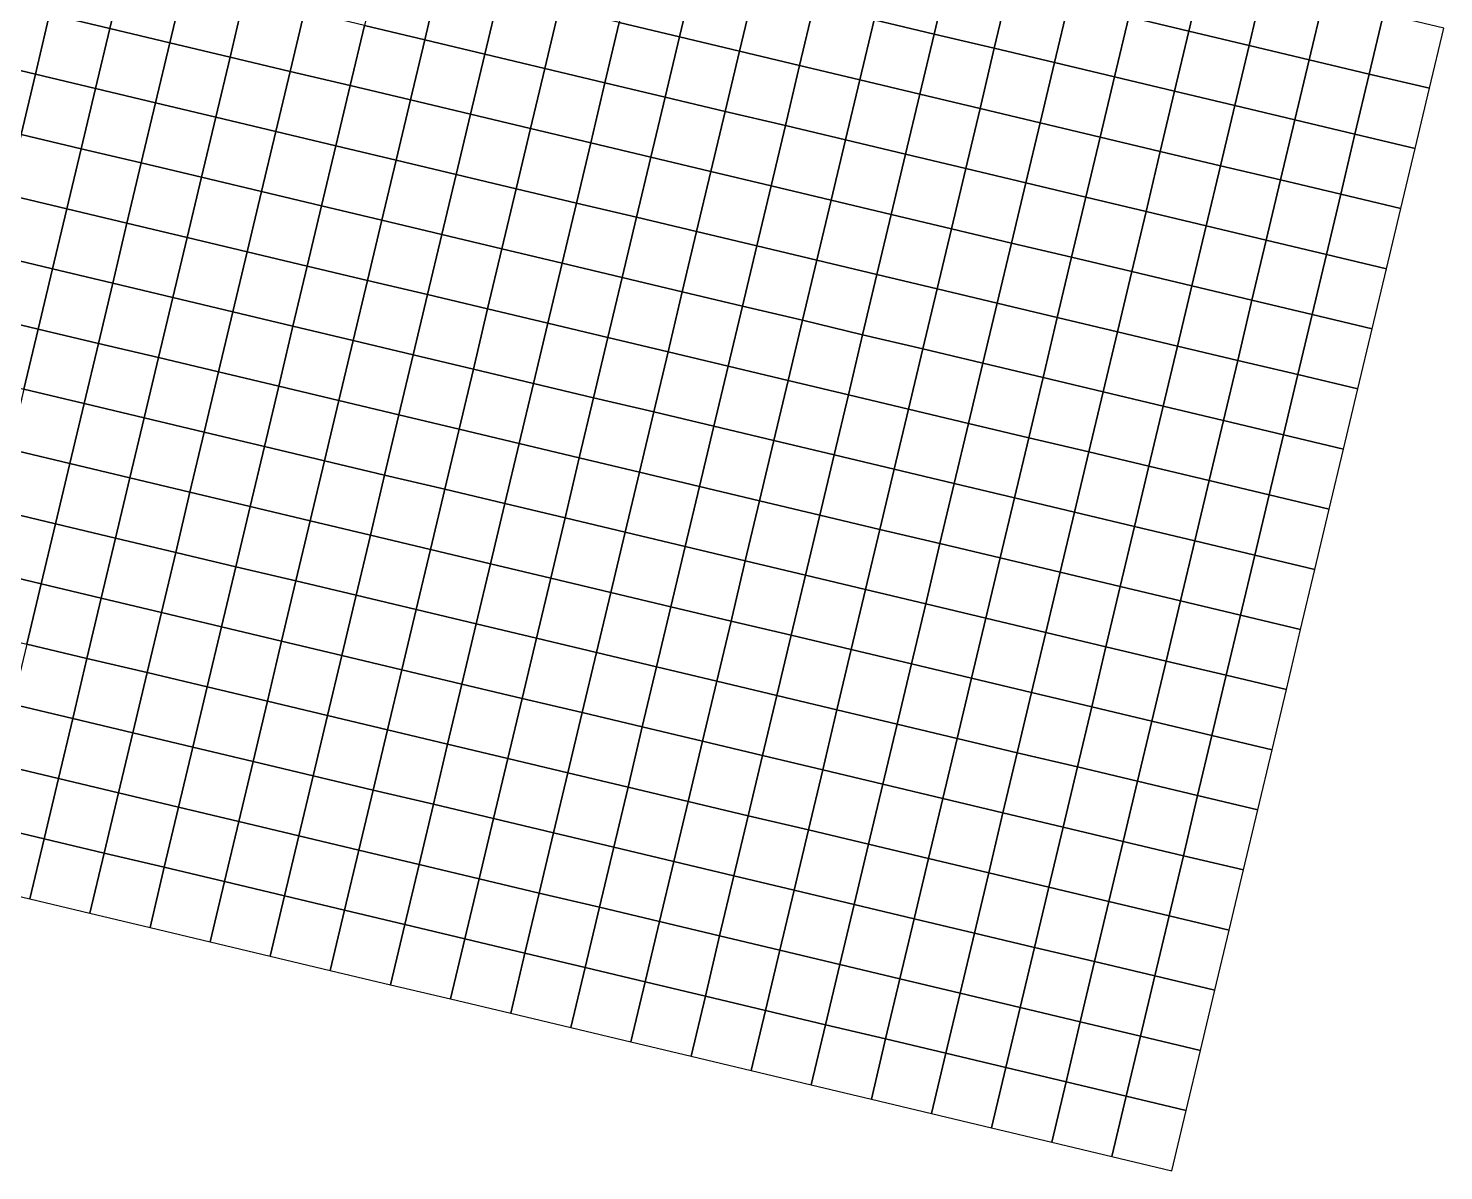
# Model space of a CAD drawing. Header units: metres. Extents: x 0.76 to 9.08, y -3.29 to 2.36.
# Drawn here: x 6.305 to 8.595, y -3.288 to -1.439 of the extents above; entities that cross this region are included whole.
import ezdxf

# ---------------------------------------------------------------- set-up
doc = ezdxf.new("R2010")
doc.units = ezdxf.units.M

msp = doc.modelspace()

# ---------------------------------------------------------------- linework, layer by layer
at = {"layer": 'C1_v2'}
for points in [[(6.3627, -1.3191, -0.8875), (6.3395, -1.4164, -0.8913), (6.4368, -1.4395, -0.9009), (6.4599, -1.3422, -0.9023)], [(7.6968, -1.3281, -0.9778), (7.6736, -1.4254, -0.9852), (7.7709, -1.4486, -0.9939), (7.7941, -1.3513, -0.9879)], [(8.1091, -1.3234, -1.0071), (8.0859, -1.4207, -1.0147), (8.1832, -1.4439, -1.0254), (8.2064, -1.3466, -1.0167)], [(6.4599, -1.3422, -0.9023), (6.4368, -1.4395, -0.9009), (6.5341, -1.4627, -0.9086), (6.5572, -1.3654, -0.9118)], [(6.8722, -1.3375, -0.9192), (6.8491, -1.4348, -0.9232), (6.9464, -1.458, -0.9317), (6.9695, -1.3607, -0.9236)], [(7.2845, -1.3328, -0.9448), (7.2614, -1.4301, -0.9538), (7.3586, -1.4533, -0.964), (7.3818, -1.356, -0.9556)], [(7.7941, -1.3513, -0.9879), (7.7709, -1.4486, -0.9939), (7.8682, -1.4717, -1.0018), (7.8914, -1.3744, -0.9965)], [(8.2064, -1.3466, -1.0167), (8.1832, -1.4439, -1.0254), (8.2805, -1.467, -1.0361), (8.3036, -1.3697, -1.0271)], [(6.5572, -1.3654, -0.9118), (6.5341, -1.4627, -0.9086), (6.6314, -1.4858, -0.9159), (6.6545, -1.3885, -0.9176)], [(6.9695, -1.3607, -0.9236), (6.9464, -1.458, -0.9317), (7.0436, -1.4811, -0.9409), (7.0668, -1.3838, -0.9329)], [(7.3818, -1.356, -0.9556), (7.3586, -1.4533, -0.964), (7.4559, -1.4764, -0.9735), (7.4791, -1.3791, -0.9663)], [(8.3036, -1.3697, -1.0271), (8.2805, -1.467, -1.0361), (8.3778, -1.4901, -1.0471), (8.4009, -1.3929, -1.0384)], [(6.2422, -1.3932, -0.8783), (6.2191, -1.4905, -0.8864), (6.3164, -1.5137, -0.8968), (6.3395, -1.4164, -0.8913)], [(6.6545, -1.3885, -0.9176), (6.6314, -1.4858, -0.9159), (6.7286, -1.509, -0.9231), (6.7518, -1.4117, -0.9195)], [(7.0668, -1.3838, -0.9329), (7.0436, -1.4811, -0.9409), (7.1409, -1.5043, -0.951), (7.1641, -1.407, -0.9431)], [(7.4791, -1.3791, -0.9663), (7.4559, -1.4764, -0.9735), (7.5532, -1.4996, -0.9819), (7.5764, -1.4023, -0.9765)], [(7.8914, -1.3744, -0.9965), (7.8682, -1.4717, -1.0018), (7.9655, -1.4948, -1.0107), (7.9886, -1.3976, -1.0054)], [(8.4009, -1.3929, -1.0384), (8.3778, -1.4901, -1.0471), (8.4751, -1.5133, -1.0565), (8.4982, -1.416, -1.0479)], [(6.3395, -1.4164, -0.8913), (6.3164, -1.5137, -0.8968), (6.4136, -1.5368, -0.9057), (6.4368, -1.4395, -0.9009)], [(6.7518, -1.4117, -0.9195), (6.7286, -1.509, -0.9231), (6.8259, -1.5321, -0.9305), (6.8491, -1.4348, -0.9232)], [(7.1641, -1.407, -0.9431), (7.1409, -1.5043, -0.951), (7.2382, -1.5274, -0.9603), (7.2614, -1.4301, -0.9538)], [(7.5764, -1.4023, -0.9765), (7.5532, -1.4996, -0.9819), (7.6505, -1.5227, -0.9905), (7.6736, -1.4254, -0.9852)], [(7.9886, -1.3976, -1.0054), (7.9655, -1.4948, -1.0107), (8.0628, -1.518, -1.0209), (8.0859, -1.4207, -1.0147)], [(8.4982, -1.416, -1.0479), (8.4751, -1.5133, -1.0565), (8.5723, -1.5364, -1.0645), (8.5955, -1.4392, -1.0553)], [(6.4368, -1.4395, -0.9009), (6.4136, -1.5368, -0.9057), (6.5109, -1.5599, -0.9137), (6.5341, -1.4627, -0.9086)], [(6.8491, -1.4348, -0.9232), (6.8259, -1.5321, -0.9305), (6.9232, -1.5552, -0.9387), (6.9464, -1.458, -0.9317)], [(7.2614, -1.4301, -0.9538), (7.2382, -1.5274, -0.9603), (7.3355, -1.5505, -0.9697), (7.3586, -1.4533, -0.964)], [(7.6736, -1.4254, -0.9852), (7.6505, -1.5227, -0.9905), (7.7478, -1.5458, -0.9995), (7.7709, -1.4486, -0.9939)], [(8.0859, -1.4207, -1.0147), (8.0628, -1.518, -1.0209), (8.1601, -1.5411, -1.033), (8.1832, -1.4439, -1.0254)], [(6.5341, -1.4627, -0.9086), (6.5109, -1.5599, -0.9137), (6.6082, -1.5831, -0.9209), (6.6314, -1.4858, -0.9159)], [(6.9464, -1.458, -0.9317), (6.9232, -1.5552, -0.9387), (7.0205, -1.5784, -0.9481), (7.0436, -1.4811, -0.9409)], [(7.3586, -1.4533, -0.964), (7.3355, -1.5505, -0.9697), (7.4328, -1.5737, -0.9772), (7.4559, -1.4764, -0.9735)], [(7.7709, -1.4486, -0.9939), (7.7478, -1.5458, -0.9995), (7.8451, -1.569, -1.0079), (7.8682, -1.4717, -1.0018)], [(8.1832, -1.4439, -1.0254), (8.1601, -1.5411, -1.033), (8.2573, -1.5643, -1.0443), (8.2805, -1.467, -1.0361)], [(6.6314, -1.4858, -0.9159), (6.6082, -1.5831, -0.9209), (6.7055, -1.6062, -0.9288), (6.7286, -1.509, -0.9231)], [(7.0436, -1.4811, -0.9409), (7.0205, -1.5784, -0.9481), (7.1178, -1.6015, -0.957), (7.1409, -1.5043, -0.951)], [(7.4559, -1.4764, -0.9735), (7.4328, -1.5737, -0.9772), (7.5301, -1.5968, -0.9856), (7.5532, -1.4996, -0.9819)], [(7.8682, -1.4717, -1.0018), (7.8451, -1.569, -1.0079), (7.9423, -1.5921, -1.0176), (7.9655, -1.4948, -1.0107)], [(8.2805, -1.467, -1.0361), (8.2573, -1.5643, -1.0443), (8.3546, -1.5874, -1.0552), (8.3778, -1.4901, -1.0471)], [(6.2191, -1.4905, -0.8864), (6.1959, -1.5878, -0.8954), (6.2932, -1.6109, -0.904), (6.3164, -1.5137, -0.8968)], [(6.7286, -1.509, -0.9231), (6.7055, -1.6062, -0.9288), (6.8028, -1.6294, -0.9361), (6.8259, -1.5321, -0.9305)], [(7.1409, -1.5043, -0.951), (7.1178, -1.6015, -0.957), (7.2151, -1.6247, -0.9651), (7.2382, -1.5274, -0.9603)], [(7.5532, -1.4996, -0.9819), (7.5301, -1.5968, -0.9856), (7.6273, -1.62, -0.9948), (7.6505, -1.5227, -0.9905)], [(7.9655, -1.4948, -1.0107), (7.9423, -1.5921, -1.0176), (8.0396, -1.6153, -1.0296), (8.0628, -1.518, -1.0209)], [(8.3778, -1.4901, -1.0471), (8.3546, -1.5874, -1.0552), (8.4519, -1.6106, -1.0645), (8.4751, -1.5133, -1.0565)], [(6.3164, -1.5137, -0.8968), (6.2932, -1.6109, -0.904), (6.3905, -1.6341, -0.9116), (6.4136, -1.5368, -0.9057)], [(6.8259, -1.5321, -0.9305), (6.8028, -1.6294, -0.9361), (6.9001, -1.6525, -0.9443), (6.9232, -1.5552, -0.9387)], [(7.2382, -1.5274, -0.9603), (7.2151, -1.6247, -0.9651), (7.3124, -1.6478, -0.9728), (7.3355, -1.5505, -0.9697)], [(7.6505, -1.5227, -0.9905), (7.6273, -1.62, -0.9948), (7.7246, -1.6431, -1.0042), (7.7478, -1.5458, -0.9995)], [(8.0628, -1.518, -1.0209), (8.0396, -1.6153, -1.0296), (8.1369, -1.6384, -1.0414), (8.1601, -1.5411, -1.033)], [(8.4751, -1.5133, -1.0565), (8.4519, -1.6106, -1.0645), (8.5492, -1.6337, -1.0726), (8.5723, -1.5364, -1.0645)], [(6.4136, -1.5368, -0.9057), (6.3905, -1.6341, -0.9116), (6.4878, -1.6572, -0.9187), (6.5109, -1.5599, -0.9137)], [(6.9232, -1.5552, -0.9387), (6.9001, -1.6525, -0.9443), (6.9974, -1.6757, -0.9527), (7.0205, -1.5784, -0.9481)], [(7.3355, -1.5505, -0.9697), (7.3124, -1.6478, -0.9728), (7.4096, -1.671, -0.9809), (7.4328, -1.5737, -0.9772)], [(7.7478, -1.5458, -0.9995), (7.7246, -1.6431, -1.0042), (7.8219, -1.6663, -1.015), (7.8451, -1.569, -1.0079)], [(8.1601, -1.5411, -1.033), (8.1369, -1.6384, -1.0414), (8.2342, -1.6616, -1.0528), (8.2573, -1.5643, -1.0443)], [(6.5109, -1.5599, -0.9137), (6.4878, -1.6572, -0.9187), (6.5851, -1.6804, -0.9253), (6.6082, -1.5831, -0.9209)], [(7.0205, -1.5784, -0.9481), (6.9974, -1.6757, -0.9527), (7.0946, -1.6988, -0.9606), (7.1178, -1.6015, -0.957)], [(7.4328, -1.5737, -0.9772), (7.4096, -1.671, -0.9809), (7.5069, -1.6941, -0.9894), (7.5301, -1.5968, -0.9856)], [(7.8451, -1.569, -1.0079), (7.8219, -1.6663, -1.015), (7.9192, -1.6894, -1.026), (7.9423, -1.5921, -1.0176)], [(8.2573, -1.5643, -1.0443), (8.2342, -1.6616, -1.0528), (8.3315, -1.6847, -1.0638), (8.3546, -1.5874, -1.0552)], [(6.6082, -1.5831, -0.9209), (6.5851, -1.6804, -0.9253), (6.6824, -1.7035, -0.9328), (6.7055, -1.6062, -0.9288)], [(7.1178, -1.6015, -0.957), (7.0946, -1.6988, -0.9606), (7.1919, -1.722, -0.9686), (7.2151, -1.6247, -0.9651)], [(7.5301, -1.5968, -0.9856), (7.5069, -1.6941, -0.9894), (7.6042, -1.7173, -0.9995), (7.6273, -1.62, -0.9948)], [(7.9423, -1.5921, -1.0176), (7.9192, -1.6894, -1.026), (8.0165, -1.7126, -1.0382), (8.0396, -1.6153, -1.0296)], [(8.3546, -1.5874, -1.0552), (8.3315, -1.6847, -1.0638), (8.4288, -1.7079, -1.0734), (8.4519, -1.6106, -1.0645)], [(6.2932, -1.6109, -0.904), (6.2701, -1.7082, -0.9091), (6.3674, -1.7314, -0.9152), (6.3905, -1.6341, -0.9116)], [(6.7055, -1.6062, -0.9288), (6.6824, -1.7035, -0.9328), (6.7796, -1.7267, -0.9398), (6.8028, -1.6294, -0.9361)], [(7.2151, -1.6247, -0.9651), (7.1919, -1.722, -0.9686), (7.2892, -1.7451, -0.9766), (7.3124, -1.6478, -0.9728)], [(7.6273, -1.62, -0.9948), (7.6042, -1.7173, -0.9995), (7.7015, -1.7404, -1.0115), (7.7246, -1.6431, -1.0042)], [(8.0396, -1.6153, -1.0296), (8.0165, -1.7126, -1.0382), (8.1138, -1.7357, -1.0495), (8.1369, -1.6384, -1.0414)], [(8.4519, -1.6106, -1.0645), (8.4288, -1.7079, -1.0734), (8.5261, -1.731, -1.0822), (8.5492, -1.6337, -1.0726)], [(6.3905, -1.6341, -0.9116), (6.3674, -1.7314, -0.9152), (6.4646, -1.7545, -0.9216), (6.4878, -1.6572, -0.9187)], [(6.8028, -1.6294, -0.9361), (6.7796, -1.7267, -0.9398), (6.8769, -1.7498, -0.947), (6.9001, -1.6525, -0.9443)], [(7.3124, -1.6478, -0.9728), (7.2892, -1.7451, -0.9766), (7.3865, -1.7683, -0.9852), (7.4096, -1.671, -0.9809)], [(7.7246, -1.6431, -1.0042), (7.7015, -1.7404, -1.0115), (7.7988, -1.7636, -1.0234), (7.8219, -1.6663, -1.015)], [(8.1369, -1.6384, -1.0414), (8.1138, -1.7357, -1.0495), (8.2111, -1.7589, -1.0603), (8.2342, -1.6616, -1.0528)], [(6.4878, -1.6572, -0.9187), (6.4646, -1.7545, -0.9216), (6.5619, -1.7777, -0.9282), (6.5851, -1.6804, -0.9253)], [(6.9001, -1.6525, -0.9443), (6.8769, -1.7498, -0.947), (6.9742, -1.773, -0.9558), (6.9974, -1.6757, -0.9527)], [(7.4096, -1.671, -0.9809), (7.3865, -1.7683, -0.9852), (7.4838, -1.7914, -0.9954), (7.5069, -1.6941, -0.9894)], [(7.8219, -1.6663, -1.015), (7.7988, -1.7636, -1.0234), (7.8961, -1.7867, -1.0352), (7.9192, -1.6894, -1.026)], [(8.2342, -1.6616, -1.0528), (8.2111, -1.7589, -1.0603), (8.3083, -1.782, -1.0714), (8.3315, -1.6847, -1.0638)], [(6.5851, -1.6804, -0.9253), (6.5619, -1.7777, -0.9282), (6.6592, -1.8008, -0.9352), (6.6824, -1.7035, -0.9328)], [(6.9974, -1.6757, -0.9527), (6.9742, -1.773, -0.9558), (7.0715, -1.7961, -0.9639), (7.0946, -1.6988, -0.9606)], [(7.5069, -1.6941, -0.9894), (7.4838, -1.7914, -0.9954), (7.5811, -1.8145, -1.0073), (7.6042, -1.7173, -0.9995)], [(7.9192, -1.6894, -1.026), (7.8961, -1.7867, -1.0352), (7.9933, -1.8098, -1.0459), (8.0165, -1.7126, -1.0382)], [(8.3315, -1.6847, -1.0638), (8.3083, -1.782, -1.0714), (8.4056, -1.8051, -1.0816), (8.4288, -1.7079, -1.0734)], [(6.2701, -1.7082, -0.9091), (6.2469, -1.8055, -0.9116), (6.3442, -1.8287, -0.9168), (6.3674, -1.7314, -0.9152)], [(6.6824, -1.7035, -0.9328), (6.6592, -1.8008, -0.9352), (6.7565, -1.824, -0.9418), (6.7796, -1.7267, -0.9398)], [(7.0946, -1.6988, -0.9606), (7.0715, -1.7961, -0.9639), (7.1688, -1.8193, -0.9723), (7.1919, -1.722, -0.9686)], [(7.6042, -1.7173, -0.9995), (7.5811, -1.8145, -1.0073), (7.6783, -1.8377, -1.0201), (7.7015, -1.7404, -1.0115)], [(8.0165, -1.7126, -1.0382), (7.9933, -1.8098, -1.0459), (8.0906, -1.833, -1.0569), (8.1138, -1.7357, -1.0495)], [(8.4288, -1.7079, -1.0734), (8.4056, -1.8051, -1.0816), (8.5029, -1.8283, -1.091), (8.5261, -1.731, -1.0822)], [(6.3674, -1.7314, -0.9152), (6.3442, -1.8287, -0.9168), (6.4415, -1.8518, -0.9232), (6.4646, -1.7545, -0.9216)], [(6.7796, -1.7267, -0.9398), (6.7565, -1.824, -0.9418), (6.8538, -1.8471, -0.9502), (6.8769, -1.7498, -0.947)], [(7.1919, -1.722, -0.9686), (7.1688, -1.8193, -0.9723), (7.2661, -1.8424, -0.9816), (7.2892, -1.7451, -0.9766)], [(7.7015, -1.7404, -1.0115), (7.6783, -1.8377, -1.0201), (7.7756, -1.8608, -1.0317), (7.7988, -1.7636, -1.0234)], [(8.1138, -1.7357, -1.0495), (8.0906, -1.833, -1.0569), (8.1879, -1.8561, -1.0681), (8.2111, -1.7589, -1.0603)], [(6.4646, -1.7545, -0.9216), (6.4415, -1.8518, -0.9232), (6.5388, -1.8749, -0.9293), (6.5619, -1.7777, -0.9282)], [(6.8769, -1.7498, -0.947), (6.8538, -1.8471, -0.9502), (6.9511, -1.8702, -0.9587), (6.9742, -1.773, -0.9558)], [(7.2892, -1.7451, -0.9766), (7.2661, -1.8424, -0.9816), (7.3633, -1.8655, -0.9914), (7.3865, -1.7683, -0.9852)], [(7.7988, -1.7636, -1.0234), (7.7756, -1.8608, -1.0317), (7.8729, -1.884, -1.0429), (7.8961, -1.7867, -1.0352)], [(8.2111, -1.7589, -1.0603), (8.1879, -1.8561, -1.0681), (8.2852, -1.8793, -1.0795), (8.3083, -1.782, -1.0714)], [(6.5619, -1.7777, -0.9282), (6.5388, -1.8749, -0.9293), (6.6361, -1.8981, -0.9365), (6.6592, -1.8008, -0.9352)], [(6.9742, -1.773, -0.9558), (6.9511, -1.8702, -0.9587), (7.0483, -1.8934, -0.9673), (7.0715, -1.7961, -0.9639)], [(7.3865, -1.7683, -0.9852), (7.3633, -1.8655, -0.9914), (7.4606, -1.8887, -1.0031), (7.4838, -1.7914, -0.9954)], [(8.3083, -1.782, -1.0714), (8.2852, -1.8793, -1.0795), (8.3825, -1.9024, -1.0893), (8.4056, -1.8051, -1.0816)], [(6.2469, -1.8055, -0.9116), (6.2238, -1.9028, -0.9123), (6.3211, -1.9259, -0.917), (6.3442, -1.8287, -0.9168)], [(6.6592, -1.8008, -0.9352), (6.6361, -1.8981, -0.9365), (6.7333, -1.9212, -0.9443), (6.7565, -1.824, -0.9418)], [(7.0715, -1.7961, -0.9639), (7.0483, -1.8934, -0.9673), (7.1456, -1.9165, -0.977), (7.1688, -1.8193, -0.9723)], [(7.4838, -1.7914, -0.9954), (7.4606, -1.8887, -1.0031), (7.5579, -1.9118, -1.016), (7.5811, -1.8145, -1.0073)], [(7.8961, -1.7867, -1.0352), (7.8729, -1.884, -1.0429), (7.9702, -1.9071, -1.054), (7.9933, -1.8098, -1.0459)], [(8.4056, -1.8051, -1.0816), (8.3825, -1.9024, -1.0893), (8.4798, -1.9256, -1.0973), (8.5029, -1.8283, -1.091)], [(6.3442, -1.8287, -0.9168), (6.3211, -1.9259, -0.917), (6.4183, -1.9491, -0.9237), (6.4415, -1.8518, -0.9232)], [(6.7565, -1.824, -0.9418), (6.7333, -1.9212, -0.9443), (6.8306, -1.9444, -0.9536), (6.8538, -1.8471, -0.9502)], [(7.1688, -1.8193, -0.9723), (7.1456, -1.9165, -0.977), (7.2429, -1.9397, -0.9878), (7.2661, -1.8424, -0.9816)], [(7.5811, -1.8145, -1.0073), (7.5579, -1.9118, -1.016), (7.6552, -1.935, -1.0282), (7.6783, -1.8377, -1.0201)], [(7.9933, -1.8098, -1.0459), (7.9702, -1.9071, -1.054), (8.0675, -1.9303, -1.065), (8.0906, -1.833, -1.0569)], [(6.4415, -1.8518, -0.9232), (6.4183, -1.9491, -0.9237), (6.5156, -1.9722, -0.9305), (6.5388, -1.8749, -0.9293)], [(6.8538, -1.8471, -0.9502), (6.8306, -1.9444, -0.9536), (6.9279, -1.9675, -0.9626), (6.9511, -1.8702, -0.9587)], [(7.2661, -1.8424, -0.9816), (7.2429, -1.9397, -0.9878), (7.3402, -1.9628, -0.9989), (7.3633, -1.8655, -0.9914)], [(7.6783, -1.8377, -1.0201), (7.6552, -1.935, -1.0282), (7.7525, -1.9581, -1.0396), (7.7756, -1.8608, -1.0317)], [(8.0906, -1.833, -1.0569), (8.0675, -1.9303, -1.065), (8.1648, -1.9534, -1.0764), (8.1879, -1.8561, -1.0681)], [(6.5388, -1.8749, -0.9293), (6.5156, -1.9722, -0.9305), (6.6129, -1.9954, -0.9385), (6.6361, -1.8981, -0.9365)], [(6.9511, -1.8702, -0.9587), (6.9279, -1.9675, -0.9626), (7.0252, -1.9907, -0.9728), (7.0483, -1.8934, -0.9673)], [(7.3633, -1.8655, -0.9914), (7.3402, -1.9628, -0.9989), (7.4375, -1.986, -1.0116), (7.4606, -1.8887, -1.0031)], [(7.7756, -1.8608, -1.0317), (7.7525, -1.9581, -1.0396), (7.8498, -1.9813, -1.0505), (7.8729, -1.884, -1.0429)], [(8.1879, -1.8561, -1.0681), (8.1648, -1.9534, -1.0764), (8.2621, -1.9766, -1.0872), (8.2852, -1.8793, -1.0795)], [(6.6361, -1.8981, -0.9365), (6.6129, -1.9954, -0.9385), (6.7102, -2.0185, -0.9477), (6.7333, -1.9212, -0.9443)], [(7.0483, -1.8934, -0.9673), (7.0252, -1.9907, -0.9728), (7.1225, -2.0138, -0.9836), (7.1456, -1.9165, -0.977)], [(7.4606, -1.8887, -1.0031), (7.4375, -1.986, -1.0116), (7.5348, -2.0091, -1.024), (7.5579, -1.9118, -1.016)], [(7.8729, -1.884, -1.0429), (7.8498, -1.9813, -1.0505), (7.9471, -2.0044, -1.0617), (7.9702, -1.9071, -1.054)], [(8.2852, -1.8793, -1.0795), (8.2621, -1.9766, -1.0872), (8.3593, -1.9997, -1.0972), (8.3825, -1.9024, -1.0893)], [(6.2238, -1.9028, -0.9123), (6.2006, -2.0001, -0.9114), (6.2979, -2.0232, -0.9174), (6.3211, -1.9259, -0.917)], [(6.7333, -1.9212, -0.9443), (6.7102, -2.0185, -0.9477), (6.8075, -2.0417, -0.9582), (6.8306, -1.9444, -0.9536)], [(7.1456, -1.9165, -0.977), (7.1225, -2.0138, -0.9836), (7.2198, -2.037, -0.9947), (7.2429, -1.9397, -0.9878)], [(7.5579, -1.9118, -1.016), (7.5348, -2.0091, -1.024), (7.6321, -2.0323, -1.0354), (7.6552, -1.935, -1.0282)], [(7.9702, -1.9071, -1.054), (7.9471, -2.0044, -1.0617), (8.0443, -2.0276, -1.0731), (8.0675, -1.9303, -1.065)], [(8.3825, -1.9024, -1.0893), (8.3593, -1.9997, -1.0972), (8.4566, -2.0229, -1.1049), (8.4798, -1.9256, -1.0973)], [(6.3211, -1.9259, -0.917), (6.2979, -2.0232, -0.9174), (6.3952, -2.0464, -0.9249), (6.4183, -1.9491, -0.9237)], [(6.8306, -1.9444, -0.9536), (6.8075, -2.0417, -0.9582), (6.9048, -2.0648, -0.9683), (6.9279, -1.9675, -0.9626)], [(7.2429, -1.9397, -0.9878), (7.2198, -2.037, -0.9947), (7.3171, -2.0601, -1.0063), (7.3402, -1.9628, -0.9989)], [(7.6552, -1.935, -1.0282), (7.6321, -2.0323, -1.0354), (7.7293, -2.0554, -1.0464), (7.7525, -1.9581, -1.0396)], [(8.0675, -1.9303, -1.065), (8.0443, -2.0276, -1.0731), (8.1416, -2.0507, -1.0846), (8.1648, -1.9534, -1.0764)], [(6.4183, -1.9491, -0.9237), (6.3952, -2.0464, -0.9249), (6.4925, -2.0695, -0.9328), (6.5156, -1.9722, -0.9305)], [(6.9279, -1.9675, -0.9626), (6.9048, -2.0648, -0.9683), (7.0021, -2.088, -0.979), (7.0252, -1.9907, -0.9728)], [(7.3402, -1.9628, -0.9989), (7.3171, -2.0601, -1.0063), (7.4143, -2.0833, -1.0191), (7.4375, -1.986, -1.0116)], [(7.7525, -1.9581, -1.0396), (7.7293, -2.0554, -1.0464), (7.8266, -2.0786, -1.0577), (7.8498, -1.9813, -1.0505)], [(8.1648, -1.9534, -1.0764), (8.1416, -2.0507, -1.0846), (8.2389, -2.0739, -1.0958), (8.2621, -1.9766, -1.0872)], [(6.5156, -1.9722, -0.9305), (6.4925, -2.0695, -0.9328), (6.5898, -2.0927, -0.9423), (6.6129, -1.9954, -0.9385)], [(7.0252, -1.9907, -0.9728), (7.0021, -2.088, -0.979), (7.0993, -2.1111, -0.9904), (7.1225, -2.0138, -0.9836)], [(7.4375, -1.986, -1.0116), (7.4143, -2.0833, -1.0191), (7.5116, -2.1064, -1.0311), (7.5348, -2.0091, -1.024)], [(7.8498, -1.9813, -1.0505), (7.8266, -2.0786, -1.0577), (7.9239, -2.1017, -1.069), (7.9471, -2.0044, -1.0617)], [(8.2621, -1.9766, -1.0872), (8.2389, -2.0739, -1.0958), (8.3362, -2.097, -1.105), (8.3593, -1.9997, -1.0972)], [(6.6129, -1.9954, -0.9385), (6.5898, -2.0927, -0.9423), (6.6871, -2.1158, -0.9537), (6.7102, -2.0185, -0.9477)], [(7.1225, -2.0138, -0.9836), (7.0993, -2.1111, -0.9904), (7.1966, -2.1343, -1.0022), (7.2198, -2.037, -0.9947)], [(7.5348, -2.0091, -1.024), (7.5116, -2.1064, -1.0311), (7.6089, -2.1295, -1.0426), (7.6321, -2.0323, -1.0354)], [(7.9471, -2.0044, -1.0617), (7.9239, -2.1017, -1.069), (8.0212, -2.1248, -1.0811), (8.0443, -2.0276, -1.0731)], [(8.3593, -1.9997, -1.0972), (8.3362, -2.097, -1.105), (8.4335, -2.1201, -1.1125), (8.4566, -2.0229, -1.1049)], [(6.2979, -2.0232, -0.9174), (6.2748, -2.1205, -0.9185), (6.3721, -2.1437, -0.927), (6.3952, -2.0464, -0.9249)], [(6.7102, -2.0185, -0.9477), (6.6871, -2.1158, -0.9537), (6.7843, -2.139, -0.964), (6.8075, -2.0417, -0.9582)], [(7.2198, -2.037, -0.9947), (7.1966, -2.1343, -1.0022), (7.2939, -2.1574, -1.0144), (7.3171, -2.0601, -1.0063)], [(7.6321, -2.0323, -1.0354), (7.6089, -2.1295, -1.0426), (7.7062, -2.1527, -1.0537), (7.7293, -2.0554, -1.0464)], [(8.0443, -2.0276, -1.0731), (8.0212, -2.1248, -1.0811), (8.1185, -2.148, -1.0928), (8.1416, -2.0507, -1.0846)], [(6.3952, -2.0464, -0.9249), (6.3721, -2.1437, -0.927), (6.4693, -2.1668, -0.9371), (6.4925, -2.0695, -0.9328)], [(6.8075, -2.0417, -0.9582), (6.7843, -2.139, -0.964), (6.8816, -2.1621, -0.9746), (6.9048, -2.0648, -0.9683)], [(7.3171, -2.0601, -1.0063), (7.2939, -2.1574, -1.0144), (7.3912, -2.1805, -1.0268), (7.4143, -2.0833, -1.0191)], [(7.7293, -2.0554, -1.0464), (7.7062, -2.1527, -1.0537), (7.8035, -2.1758, -1.0648), (7.8266, -2.0786, -1.0577)], [(8.1416, -2.0507, -1.0846), (8.1185, -2.148, -1.0928), (8.2158, -2.1711, -1.1043), (8.2389, -2.0739, -1.0958)], [(6.4925, -2.0695, -0.9328), (6.4693, -2.1668, -0.9371), (6.5666, -2.1899, -0.9485), (6.5898, -2.0927, -0.9423)], [(6.9048, -2.0648, -0.9683), (6.8816, -2.1621, -0.9746), (6.9789, -2.1852, -0.9858), (7.0021, -2.088, -0.979)], [(7.4143, -2.0833, -1.0191), (7.3912, -2.1805, -1.0268), (7.4885, -2.2037, -1.039), (7.5116, -2.1064, -1.0311)], [(7.8266, -2.0786, -1.0577), (7.8035, -2.1758, -1.0648), (7.9008, -2.199, -1.0773), (7.9239, -2.1017, -1.069)], [(8.2389, -2.0739, -1.0958), (8.2158, -2.1711, -1.1043), (8.313, -2.1943, -1.1136), (8.3362, -2.097, -1.105)], [(6.5898, -2.0927, -0.9423), (6.5666, -2.1899, -0.9485), (6.6639, -2.2131, -0.9596), (6.6871, -2.1158, -0.9537)], [(7.0021, -2.088, -0.979), (6.9789, -2.1852, -0.9858), (7.0762, -2.2084, -0.9979), (7.0993, -2.1111, -0.9904)], [(7.5116, -2.1064, -1.0311), (7.4885, -2.2037, -1.039), (7.5858, -2.2268, -1.0505), (7.6089, -2.1295, -1.0426)], [(7.9239, -2.1017, -1.069), (7.9008, -2.199, -1.0773), (7.998, -2.2221, -1.0894), (8.0212, -2.1248, -1.0811)], [(8.3362, -2.097, -1.105), (8.313, -2.1943, -1.1136), (8.4103, -2.2174, -1.1207), (8.4335, -2.1201, -1.1125)], [(6.2748, -2.1205, -0.9185), (6.2516, -2.2178, -0.9213), (6.3489, -2.2409, -0.9322), (6.3721, -2.1437, -0.927)], [(6.6871, -2.1158, -0.9537), (6.6639, -2.2131, -0.9596), (6.7612, -2.2362, -0.9702), (6.7843, -2.139, -0.964)], [(7.0993, -2.1111, -0.9904), (7.0762, -2.2084, -0.9979), (7.1735, -2.2315, -1.01), (7.1966, -2.1343, -1.0022)], [(7.6089, -2.1295, -1.0426), (7.5858, -2.2268, -1.0505), (7.683, -2.25, -1.0626), (7.7062, -2.1527, -1.0537)], [(8.0212, -2.1248, -1.0811), (7.998, -2.2221, -1.0894), (8.0953, -2.2453, -1.1009), (8.1185, -2.148, -1.0928)], [(6.3721, -2.1437, -0.927), (6.3489, -2.2409, -0.9322), (6.4462, -2.2641, -0.9435), (6.4693, -2.1668, -0.9371)], [(6.7843, -2.139, -0.964), (6.7612, -2.2362, -0.9702), (6.8585, -2.2594, -0.9808), (6.8816, -2.1621, -0.9746)], [(7.1966, -2.1343, -1.0022), (7.1735, -2.2315, -1.01), (7.2708, -2.2547, -1.0224), (7.2939, -2.1574, -1.0144)], [(7.7062, -2.1527, -1.0537), (7.683, -2.25, -1.0626), (7.7803, -2.2731, -1.0735), (7.8035, -2.1758, -1.0648)], [(8.1185, -2.148, -1.0928), (8.0953, -2.2453, -1.1009), (8.1926, -2.2684, -1.112), (8.2158, -2.1711, -1.1043)], [(6.4693, -2.1668, -0.9371), (6.4462, -2.2641, -0.9435), (6.5435, -2.2872, -0.9552), (6.5666, -2.1899, -0.9485)], [(6.8816, -2.1621, -0.9746), (6.8585, -2.2594, -0.9808), (6.9558, -2.2825, -0.9924), (6.9789, -2.1852, -0.9858)], [(7.2939, -2.1574, -1.0144), (7.2708, -2.2547, -1.0224), (7.368, -2.2778, -1.0349), (7.3912, -2.1805, -1.0268)], [(7.8035, -2.1758, -1.0648), (7.7803, -2.2731, -1.0735), (7.8776, -2.2963, -1.0854), (7.9008, -2.199, -1.0773)], [(8.2158, -2.1711, -1.1043), (8.1926, -2.2684, -1.112), (8.2899, -2.2916, -1.1212), (8.313, -2.1943, -1.1136)], [(6.5666, -2.1899, -0.9485), (6.5435, -2.2872, -0.9552), (6.6408, -2.3104, -0.9658), (6.6639, -2.2131, -0.9596)], [(6.9789, -2.1852, -0.9858), (6.9558, -2.2825, -0.9924), (7.053, -2.3057, -1.005), (7.0762, -2.2084, -0.9979)], [(7.3912, -2.1805, -1.0268), (7.368, -2.2778, -1.0349), (7.4653, -2.301, -1.0465), (7.4885, -2.2037, -1.039)], [(8.313, -2.1943, -1.1136), (8.2899, -2.2916, -1.1212), (8.3872, -2.3147, -1.1281), (8.4103, -2.2174, -1.1207)], [(6.2516, -2.2178, -0.9213), (6.2285, -2.3151, -0.9267), (6.3258, -2.3382, -0.9388), (6.3489, -2.2409, -0.9322)], [(6.6639, -2.2131, -0.9596), (6.6408, -2.3104, -0.9658), (6.738, -2.3335, -0.9764), (6.7612, -2.2362, -0.9702)], [(7.0762, -2.2084, -0.9979), (7.053, -2.3057, -1.005), (7.1503, -2.3288, -1.0174), (7.1735, -2.2315, -1.01)], [(7.4885, -2.2037, -1.039), (7.4653, -2.301, -1.0465), (7.5626, -2.3241, -1.0584), (7.5858, -2.2268, -1.0505)], [(7.9008, -2.199, -1.0773), (7.8776, -2.2963, -1.0854), (7.9749, -2.3194, -1.0971), (7.998, -2.2221, -1.0894)], [(6.3489, -2.2409, -0.9322), (6.3258, -2.3382, -0.9388), (6.423, -2.3614, -0.9505), (6.4462, -2.2641, -0.9435)], [(6.7612, -2.2362, -0.9702), (6.738, -2.3335, -0.9764), (6.8353, -2.3567, -0.9869), (6.8585, -2.2594, -0.9808)], [(7.1735, -2.2315, -1.01), (7.1503, -2.3288, -1.0174), (7.2476, -2.352, -1.0307), (7.2708, -2.2547, -1.0224)], [(7.5858, -2.2268, -1.0505), (7.5626, -2.3241, -1.0584), (7.6599, -2.3473, -1.0706), (7.683, -2.25, -1.0626)], [(7.998, -2.2221, -1.0894), (7.9749, -2.3194, -1.0971), (8.0722, -2.3426, -1.109), (8.0953, -2.2453, -1.1009)], [(6.4462, -2.2641, -0.9435), (6.423, -2.3614, -0.9505), (6.5203, -2.3845, -0.9615), (6.5435, -2.2872, -0.9552)], [(6.8585, -2.2594, -0.9808), (6.8353, -2.3567, -0.9869), (6.9326, -2.3798, -0.9994), (6.9558, -2.2825, -0.9924)], [(7.2708, -2.2547, -1.0224), (7.2476, -2.352, -1.0307), (7.3449, -2.3751, -1.0424), (7.368, -2.2778, -1.0349)], [(7.683, -2.25, -1.0626), (7.6599, -2.3473, -1.0706), (7.7572, -2.3704, -1.0819), (7.7803, -2.2731, -1.0735)], [(8.0953, -2.2453, -1.1009), (8.0722, -2.3426, -1.109), (8.1695, -2.3657, -1.1202), (8.1926, -2.2684, -1.112)], [(6.5435, -2.2872, -0.9552), (6.5203, -2.3845, -0.9615), (6.6176, -2.4077, -0.972), (6.6408, -2.3104, -0.9658)], [(6.9558, -2.2825, -0.9924), (6.9326, -2.3798, -0.9994), (7.0299, -2.403, -1.0126), (7.053, -2.3057, -1.005)], [(7.368, -2.2778, -1.0349), (7.3449, -2.3751, -1.0424), (7.4422, -2.3983, -1.0539), (7.4653, -2.301, -1.0465)], [(7.7803, -2.2731, -1.0735), (7.7572, -2.3704, -1.0819), (7.8545, -2.3936, -1.0931), (7.8776, -2.2963, -1.0854)], [(8.1926, -2.2684, -1.112), (8.1695, -2.3657, -1.1202), (8.2668, -2.3889, -1.1287), (8.2899, -2.2916, -1.1212)], [(6.6408, -2.3104, -0.9658), (6.6176, -2.4077, -0.972), (6.7149, -2.4308, -0.9826), (6.738, -2.3335, -0.9764)], [(7.053, -2.3057, -1.005), (7.0299, -2.403, -1.0126), (7.1272, -2.4261, -1.0262), (7.1503, -2.3288, -1.0174)], [(7.4653, -2.301, -1.0465), (7.4422, -2.3983, -1.0539), (7.5395, -2.4214, -1.0665), (7.5626, -2.3241, -1.0584)], [(7.8776, -2.2963, -1.0854), (7.8545, -2.3936, -1.0931), (7.9518, -2.4167, -1.105), (7.9749, -2.3194, -1.0971)], [(8.2899, -2.2916, -1.1212), (8.2668, -2.3889, -1.1287), (8.364, -2.412, -1.1357), (8.3872, -2.3147, -1.1281)], [(6.2285, -2.3151, -0.9267), (6.2053, -2.4124, -0.9334), (6.3026, -2.4355, -0.9456), (6.3258, -2.3382, -0.9388)], [(6.738, -2.3335, -0.9764), (6.7149, -2.4308, -0.9826), (6.8122, -2.454, -0.9939), (6.8353, -2.3567, -0.9869)], [(7.1503, -2.3288, -1.0174), (7.1272, -2.4261, -1.0262), (7.2245, -2.4493, -1.0383), (7.2476, -2.352, -1.0307)], [(7.5626, -2.3241, -1.0584), (7.5395, -2.4214, -1.0665), (7.6368, -2.4445, -1.0778), (7.6599, -2.3473, -1.0706)], [(7.9749, -2.3194, -1.0971), (7.9518, -2.4167, -1.105), (8.049, -2.4398, -1.1172), (8.0722, -2.3426, -1.109)], [(6.3258, -2.3382, -0.9388), (6.3026, -2.4355, -0.9456), (6.3999, -2.4587, -0.9571), (6.423, -2.3614, -0.9505)], [(6.8353, -2.3567, -0.9869), (6.8122, -2.454, -0.9939), (6.9095, -2.4771, -1.007), (6.9326, -2.3798, -0.9994)], [(7.2476, -2.352, -1.0307), (7.2245, -2.4493, -1.0383), (7.3218, -2.4724, -1.0497), (7.3449, -2.3751, -1.0424)], [(7.6599, -2.3473, -1.0706), (7.6368, -2.4445, -1.0778), (7.734, -2.4677, -1.089), (7.7572, -2.3704, -1.0819)], [(8.0722, -2.3426, -1.109), (8.049, -2.4398, -1.1172), (8.1463, -2.463, -1.1288), (8.1695, -2.3657, -1.1202)], [(6.423, -2.3614, -0.9505), (6.3999, -2.4587, -0.9571), (6.4972, -2.4818, -0.9679), (6.5203, -2.3845, -0.9615)], [(6.9326, -2.3798, -0.9994), (6.9095, -2.4771, -1.007), (7.0068, -2.5002, -1.0209), (7.0299, -2.403, -1.0126)], [(7.3449, -2.3751, -1.0424), (7.3218, -2.4724, -1.0497), (7.419, -2.4955, -1.0613), (7.4422, -2.3983, -1.0539)], [(7.7572, -2.3704, -1.0819), (7.734, -2.4677, -1.089), (7.8313, -2.4908, -1.101), (7.8545, -2.3936, -1.0931)], [(8.1695, -2.3657, -1.1202), (8.1463, -2.463, -1.1288), (8.2436, -2.4861, -1.1375), (8.2668, -2.3889, -1.1287)], [(6.5203, -2.3845, -0.9615), (6.4972, -2.4818, -0.9679), (6.5945, -2.5049, -0.9783), (6.6176, -2.4077, -0.972)], [(7.0299, -2.403, -1.0126), (7.0068, -2.5002, -1.0209), (7.104, -2.5234, -1.0336), (7.1272, -2.4261, -1.0262)], [(7.4422, -2.3983, -1.0539), (7.419, -2.4955, -1.0613), (7.5163, -2.5187, -1.0736), (7.5395, -2.4214, -1.0665)], [(7.8545, -2.3936, -1.0931), (7.8313, -2.4908, -1.101), (7.9286, -2.514, -1.1131), (7.9518, -2.4167, -1.105)], [(8.2668, -2.3889, -1.1287), (8.2436, -2.4861, -1.1375), (8.3409, -2.5093, -1.1444), (8.364, -2.412, -1.1357)], [(6.6176, -2.4077, -0.972), (6.5945, -2.5049, -0.9783), (6.6918, -2.5281, -0.9889), (6.7149, -2.4308, -0.9826)], [(7.1272, -2.4261, -1.0262), (7.104, -2.5234, -1.0336), (7.2013, -2.5465, -1.0454), (7.2245, -2.4493, -1.0383)], [(7.5395, -2.4214, -1.0665), (7.5163, -2.5187, -1.0736), (7.6136, -2.5418, -1.0853), (7.6368, -2.4445, -1.0778)], [(7.9518, -2.4167, -1.105), (7.9286, -2.514, -1.1131), (8.0259, -2.5371, -1.125), (8.049, -2.4398, -1.1172)], [(6.3026, -2.4355, -0.9456), (6.2795, -2.5328, -0.9523), (6.3768, -2.5559, -0.9637), (6.3999, -2.4587, -0.9571)], [(6.7149, -2.4308, -0.9826), (6.6918, -2.5281, -0.9889), (6.789, -2.5512, -1.0018), (6.8122, -2.454, -0.9939)], [(7.2245, -2.4493, -1.0383), (7.2013, -2.5465, -1.0454), (7.2986, -2.5697, -1.0569), (7.3218, -2.4724, -1.0497)], [(7.6368, -2.4445, -1.0778), (7.6136, -2.5418, -1.0853), (7.7109, -2.565, -1.0968), (7.734, -2.4677, -1.089)], [(8.049, -2.4398, -1.1172), (8.0259, -2.5371, -1.125), (8.1232, -2.5603, -1.1365), (8.1463, -2.463, -1.1288)], [(6.3999, -2.4587, -0.9571), (6.3768, -2.5559, -0.9637), (6.474, -2.5791, -0.9743), (6.4972, -2.4818, -0.9679)], [(6.8122, -2.454, -0.9939), (6.789, -2.5512, -1.0018), (6.8863, -2.5744, -1.0152), (6.9095, -2.4771, -1.007)], [(7.3218, -2.4724, -1.0497), (7.2986, -2.5697, -1.0569), (7.3959, -2.5928, -1.0684), (7.419, -2.4955, -1.0613)], [(7.734, -2.4677, -1.089), (7.7109, -2.565, -1.0968), (7.8082, -2.5881, -1.1089), (7.8313, -2.4908, -1.101)], [(8.1463, -2.463, -1.1288), (8.1232, -2.5603, -1.1365), (8.2205, -2.5834, -1.1456), (8.2436, -2.4861, -1.1375)], [(6.4972, -2.4818, -0.9679), (6.474, -2.5791, -0.9743), (6.5713, -2.6022, -0.9848), (6.5945, -2.5049, -0.9783)], [(6.9095, -2.4771, -1.007), (6.8863, -2.5744, -1.0152), (6.9836, -2.5975, -1.0283), (7.0068, -2.5002, -1.0209)], [(7.419, -2.4955, -1.0613), (7.3959, -2.5928, -1.0684), (7.4932, -2.616, -1.0812), (7.5163, -2.5187, -1.0736)], [(7.8313, -2.4908, -1.101), (7.8082, -2.5881, -1.1089), (7.9055, -2.6113, -1.1209), (7.9286, -2.514, -1.1131)], [(8.2436, -2.4861, -1.1375), (8.2205, -2.5834, -1.1456), (8.3177, -2.6066, -1.1525), (8.3409, -2.5093, -1.1444)], [(6.5945, -2.5049, -0.9783), (6.5713, -2.6022, -0.9848), (6.6686, -2.6254, -0.9964), (6.6918, -2.5281, -0.9889)], [(7.0068, -2.5002, -1.0209), (6.9836, -2.5975, -1.0283), (7.0809, -2.6207, -1.0407), (7.104, -2.5234, -1.0336)], [(7.5163, -2.5187, -1.0736), (7.4932, -2.616, -1.0812), (7.5905, -2.6391, -1.0927), (7.6136, -2.5418, -1.0853)], [(7.9286, -2.514, -1.1131), (7.9055, -2.6113, -1.1209), (8.0027, -2.6344, -1.1324), (8.0259, -2.5371, -1.125)], [(6.2795, -2.5328, -0.9523), (6.2563, -2.6301, -0.9591), (6.3536, -2.6532, -0.9698), (6.3768, -2.5559, -0.9637)], [(6.6918, -2.5281, -0.9889), (6.6686, -2.6254, -0.9964), (6.7659, -2.6485, -1.0093), (6.789, -2.5512, -1.0018)], [(7.104, -2.5234, -1.0336), (7.0809, -2.6207, -1.0407), (7.1782, -2.6438, -1.0527), (7.2013, -2.5465, -1.0454)], [(7.6136, -2.5418, -1.0853), (7.5905, -2.6391, -1.0927), (7.6877, -2.6623, -1.1043), (7.7109, -2.565, -1.0968)], [(8.0259, -2.5371, -1.125), (8.0027, -2.6344, -1.1324), (8.1, -2.6576, -1.1438), (8.1232, -2.5603, -1.1365)], [(6.3768, -2.5559, -0.9637), (6.3536, -2.6532, -0.9698), (6.4509, -2.6764, -0.9807), (6.474, -2.5791, -0.9743)], [(6.789, -2.5512, -1.0018), (6.7659, -2.6485, -1.0093), (6.8632, -2.6717, -1.0227), (6.8863, -2.5744, -1.0152)], [(7.2013, -2.5465, -1.0454), (7.1782, -2.6438, -1.0527), (7.2755, -2.667, -1.0639), (7.2986, -2.5697, -1.0569)], [(7.7109, -2.565, -1.0968), (7.6877, -2.6623, -1.1043), (7.785, -2.6854, -1.1167), (7.8082, -2.5881, -1.1089)], [(8.1232, -2.5603, -1.1365), (8.1, -2.6576, -1.1438), (8.1973, -2.6807, -1.153), (8.2205, -2.5834, -1.1456)], [(6.474, -2.5791, -0.9743), (6.4509, -2.6764, -0.9807), (6.5482, -2.6995, -0.9913), (6.5713, -2.6022, -0.9848)], [(6.8863, -2.5744, -1.0152), (6.8632, -2.6717, -1.0227), (6.9605, -2.6948, -1.0352), (6.9836, -2.5975, -1.0283)], [(7.2986, -2.5697, -1.0569), (7.2755, -2.667, -1.0639), (7.3727, -2.6901, -1.0763), (7.3959, -2.5928, -1.0684)], [(7.8082, -2.5881, -1.1089), (7.785, -2.6854, -1.1167), (7.8823, -2.7086, -1.1283), (7.9055, -2.6113, -1.1209)], [(8.2205, -2.5834, -1.1456), (8.1973, -2.6807, -1.153), (8.2946, -2.7039, -1.1605), (8.3177, -2.6066, -1.1525)], [(6.5713, -2.6022, -0.9848), (6.5482, -2.6995, -0.9913), (6.6455, -2.7227, -1.0027), (6.6686, -2.6254, -0.9964)], [(6.9836, -2.5975, -1.0283), (6.9605, -2.6948, -1.0352), (7.0577, -2.718, -1.0478), (7.0809, -2.6207, -1.0407)], [(7.3959, -2.5928, -1.0684), (7.3727, -2.6901, -1.0763), (7.47, -2.7133, -1.0884), (7.4932, -2.616, -1.0812)], [(6.2563, -2.6301, -0.9591), (6.2332, -2.7274, -0.9636), (6.3305, -2.7505, -0.9746), (6.3536, -2.6532, -0.9698)], [(6.6686, -2.6254, -0.9964), (6.6455, -2.7227, -1.0027), (6.7427, -2.7458, -1.0172), (6.7659, -2.6485, -1.0093)], [(7.0809, -2.6207, -1.0407), (7.0577, -2.718, -1.0478), (7.155, -2.7411, -1.0595), (7.1782, -2.6438, -1.0527)], [(7.4932, -2.616, -1.0812), (7.47, -2.7133, -1.0884), (7.5673, -2.7364, -1.1), (7.5905, -2.6391, -1.0927)], [(7.9055, -2.6113, -1.1209), (7.8823, -2.7086, -1.1283), (7.9796, -2.7317, -1.1398), (8.0027, -2.6344, -1.1324)], [(6.3536, -2.6532, -0.9698), (6.3305, -2.7505, -0.9746), (6.4278, -2.7737, -0.9856), (6.4509, -2.6764, -0.9807)], [(6.7659, -2.6485, -1.0093), (6.7427, -2.7458, -1.0172), (6.84, -2.769, -1.0297), (6.8632, -2.6717, -1.0227)], [(7.1782, -2.6438, -1.0527), (7.155, -2.7411, -1.0595), (7.2523, -2.7642, -1.0713), (7.2755, -2.667, -1.0639)], [(7.5905, -2.6391, -1.0927), (7.5673, -2.7364, -1.1), (7.6646, -2.7595, -1.1126), (7.6877, -2.6623, -1.1043)], [(8.0027, -2.6344, -1.1324), (7.9796, -2.7317, -1.1398), (8.0769, -2.7548, -1.1517), (8.1, -2.6576, -1.1438)], [(6.4509, -2.6764, -0.9807), (6.4278, -2.7737, -0.9856), (6.525, -2.7968, -0.9965), (6.5482, -2.6995, -0.9913)], [(6.8632, -2.6717, -1.0227), (6.84, -2.769, -1.0297), (6.9373, -2.7921, -1.042), (6.9605, -2.6948, -1.0352)], [(7.2755, -2.667, -1.0639), (7.2523, -2.7642, -1.0713), (7.3496, -2.7874, -1.0838), (7.3727, -2.6901, -1.0763)], [(7.6877, -2.6623, -1.1043), (7.6646, -2.7595, -1.1126), (7.7619, -2.7827, -1.1253), (7.785, -2.6854, -1.1167)], [(8.1, -2.6576, -1.1438), (8.0769, -2.7548, -1.1517), (8.1742, -2.778, -1.1611), (8.1973, -2.6807, -1.153)], [(6.5482, -2.6995, -0.9913), (6.525, -2.7968, -0.9965), (6.6223, -2.8199, -1.0086), (6.6455, -2.7227, -1.0027)], [(6.9605, -2.6948, -1.0352), (6.9373, -2.7921, -1.042), (7.0346, -2.8152, -1.0549), (7.0577, -2.718, -1.0478)], [(7.3727, -2.6901, -1.0763), (7.3496, -2.7874, -1.0838), (7.4469, -2.8105, -1.0957), (7.47, -2.7133, -1.0884)], [(7.785, -2.6854, -1.1167), (7.7619, -2.7827, -1.1253), (7.8592, -2.8058, -1.1367), (7.8823, -2.7086, -1.1283)], [(8.1973, -2.6807, -1.153), (8.1742, -2.778, -1.1611), (8.2715, -2.8011, -1.1679), (8.2946, -2.7039, -1.1605)], [(6.6455, -2.7227, -1.0027), (6.6223, -2.8199, -1.0086), (6.7196, -2.8431, -1.0232), (6.7427, -2.7458, -1.0172)], [(7.0577, -2.718, -1.0478), (7.0346, -2.8152, -1.0549), (7.1319, -2.8384, -1.0665), (7.155, -2.7411, -1.0595)], [(7.47, -2.7133, -1.0884), (7.4469, -2.8105, -1.0957), (7.5442, -2.8337, -1.1078), (7.5673, -2.7364, -1.1)], [(7.8823, -2.7086, -1.1283), (7.8592, -2.8058, -1.1367), (7.9565, -2.829, -1.1481), (7.9796, -2.7317, -1.1398)], [(6.2332, -2.7274, -0.9636), (6.21, -2.8246, -0.9671), (6.3073, -2.8478, -0.978), (6.3305, -2.7505, -0.9746)], [(6.7427, -2.7458, -1.0172), (6.7196, -2.8431, -1.0232), (6.8169, -2.8662, -1.0356), (6.84, -2.769, -1.0297)], [(7.155, -2.7411, -1.0595), (7.1319, -2.8384, -1.0665), (7.2292, -2.8615, -1.078), (7.2523, -2.7642, -1.0713)], [(7.5673, -2.7364, -1.1), (7.5442, -2.8337, -1.1078), (7.6415, -2.8568, -1.1211), (7.6646, -2.7595, -1.1126)], [(7.9796, -2.7317, -1.1398), (7.9565, -2.829, -1.1481), (8.0537, -2.8521, -1.1596), (8.0769, -2.7548, -1.1517)], [(6.3305, -2.7505, -0.9746), (6.3073, -2.8478, -0.978), (6.4046, -2.8709, -0.9889), (6.4278, -2.7737, -0.9856)], [(6.84, -2.769, -1.0297), (6.8169, -2.8662, -1.0356), (6.9142, -2.8894, -1.048), (6.9373, -2.7921, -1.042)], [(7.2523, -2.7642, -1.0713), (7.2292, -2.8615, -1.078), (7.3265, -2.8847, -1.0906), (7.3496, -2.7874, -1.0838)], [(7.6646, -2.7595, -1.1126), (7.6415, -2.8568, -1.1211), (7.7387, -2.88, -1.1325), (7.7619, -2.7827, -1.1253)], [(8.0769, -2.7548, -1.1517), (8.0537, -2.8521, -1.1596), (8.151, -2.8753, -1.1687), (8.1742, -2.778, -1.1611)], [(6.4278, -2.7737, -0.9856), (6.4046, -2.8709, -0.9889), (6.5019, -2.8941, -1.0004), (6.525, -2.7968, -0.9965)], [(6.9373, -2.7921, -1.042), (6.9142, -2.8894, -1.048), (7.0115, -2.9125, -1.0602), (7.0346, -2.8152, -1.0549)], [(7.3496, -2.7874, -1.0838), (7.3265, -2.8847, -1.0906), (7.4237, -2.9078, -1.1032), (7.4469, -2.8105, -1.0957)], [(7.7619, -2.7827, -1.1253), (7.7387, -2.88, -1.1325), (7.836, -2.9031, -1.144), (7.8592, -2.8058, -1.1367)], [(8.1742, -2.778, -1.1611), (8.151, -2.8753, -1.1687), (8.2483, -2.8984, -1.1754), (8.2715, -2.8011, -1.1679)], [(6.525, -2.7968, -0.9965), (6.5019, -2.8941, -1.0004), (6.5992, -2.9172, -1.0142), (6.6223, -2.8199, -1.0086)], [(7.0346, -2.8152, -1.0549), (7.0115, -2.9125, -1.0602), (7.1087, -2.9357, -1.0719), (7.1319, -2.8384, -1.0665)], [(7.4469, -2.8105, -1.0957), (7.4237, -2.9078, -1.1032), (7.521, -2.931, -1.1162), (7.5442, -2.8337, -1.1078)], [(7.8592, -2.8058, -1.1367), (7.836, -2.9031, -1.144), (7.9333, -2.9263, -1.1555), (7.9565, -2.829, -1.1481)], [(6.6223, -2.8199, -1.0086), (6.5992, -2.9172, -1.0142), (6.6965, -2.9404, -1.0273), (6.7196, -2.8431, -1.0232)], [(7.1319, -2.8384, -1.0665), (7.1087, -2.9357, -1.0719), (7.206, -2.9588, -1.0839), (7.2292, -2.8615, -1.078)], [(7.5442, -2.8337, -1.1078), (7.521, -2.931, -1.1162), (7.6183, -2.9541, -1.1281), (7.6415, -2.8568, -1.1211)], [(7.9565, -2.829, -1.1481), (7.9333, -2.9263, -1.1555), (8.0306, -2.9494, -1.1675), (8.0537, -2.8521, -1.1596)], [(6.7196, -2.8431, -1.0232), (6.6965, -2.9404, -1.0273), (6.7937, -2.9635, -1.04), (6.8169, -2.8662, -1.0356)], [(7.2292, -2.8615, -1.078), (7.206, -2.9588, -1.0839), (7.3033, -2.982, -1.0964), (7.3265, -2.8847, -1.0906)], [(7.6415, -2.8568, -1.1211), (7.6183, -2.9541, -1.1281), (7.7156, -2.9773, -1.1396), (7.7387, -2.88, -1.1325)], [(8.0537, -2.8521, -1.1596), (8.0306, -2.9494, -1.1675), (8.1279, -2.9726, -1.1765), (8.151, -2.8753, -1.1687)], [(6.8169, -2.8662, -1.0356), (6.7937, -2.9635, -1.04), (6.891, -2.9867, -1.0528), (6.9142, -2.8894, -1.048)], [(7.3265, -2.8847, -1.0906), (7.3033, -2.982, -1.0964), (7.4006, -3.0051, -1.1094), (7.4237, -2.9078, -1.1032)], [(7.7387, -2.88, -1.1325), (7.7156, -2.9773, -1.1396), (7.8129, -3.0004, -1.1513), (7.836, -2.9031, -1.144)], [(8.151, -2.8753, -1.1687), (8.1279, -2.9726, -1.1765), (8.2252, -2.9957, -1.1828), (8.2483, -2.8984, -1.1754)], [(6.9142, -2.8894, -1.048), (6.891, -2.9867, -1.0528), (6.9883, -3.0098, -1.0642), (7.0115, -2.9125, -1.0602)], [(7.4237, -2.9078, -1.1032), (7.4006, -3.0051, -1.1094), (7.4979, -3.0283, -1.1222), (7.521, -2.931, -1.1162)], [(7.836, -2.9031, -1.144), (7.8129, -3.0004, -1.1513), (7.9102, -3.0236, -1.1633), (7.9333, -2.9263, -1.1555)], [(7.0115, -2.9125, -1.0602), (6.9883, -3.0098, -1.0642), (7.0856, -3.033, -1.0761), (7.1087, -2.9357, -1.0719)], [(7.521, -2.931, -1.1162), (7.4979, -3.0283, -1.1222), (7.5952, -3.0514, -1.1338), (7.6183, -2.9541, -1.1281)], [(7.9333, -2.9263, -1.1555), (7.9102, -3.0236, -1.1633), (8.0074, -3.0467, -1.1748), (8.0306, -2.9494, -1.1675)], [(7.1087, -2.9357, -1.0719), (7.0856, -3.033, -1.0761), (7.1829, -3.0561, -1.0879), (7.206, -2.9588, -1.0839)], [(7.6183, -2.9541, -1.1281), (7.5952, -3.0514, -1.1338), (7.6924, -3.0745, -1.1455), (7.7156, -2.9773, -1.1396)], [(8.0306, -2.9494, -1.1675), (8.0074, -3.0467, -1.1748), (8.1047, -3.0698, -1.1836), (8.1279, -2.9726, -1.1765)], [(7.206, -2.9588, -1.0839), (7.1829, -3.0561, -1.0879), (7.2802, -3.0792, -1.101), (7.3033, -2.982, -1.0964)], [(7.7156, -2.9773, -1.1396), (7.6924, -3.0745, -1.1455), (7.7897, -3.0977, -1.1572), (7.8129, -3.0004, -1.1513)], [(8.1279, -2.9726, -1.1765), (8.1047, -3.0698, -1.1836), (8.202, -3.093, -1.1901), (8.2252, -2.9957, -1.1828)], [(7.3033, -2.982, -1.0964), (7.2802, -3.0792, -1.101), (7.3775, -3.1024, -1.1142), (7.4006, -3.0051, -1.1094)], [(7.8129, -3.0004, -1.1513), (7.7897, -3.0977, -1.1572), (7.887, -3.1208, -1.1694), (7.9102, -3.0236, -1.1633)], [(7.4006, -3.0051, -1.1094), (7.3775, -3.1024, -1.1142), (7.4747, -3.1255, -1.1262), (7.4979, -3.0283, -1.1222)], [(7.4979, -3.0283, -1.1222), (7.4747, -3.1255, -1.1262), (7.572, -3.1487, -1.1381), (7.5952, -3.0514, -1.1338)], [(7.9102, -3.0236, -1.1633), (7.887, -3.1208, -1.1694), (7.9843, -3.144, -1.1803), (8.0074, -3.0467, -1.1748)], [(7.5952, -3.0514, -1.1338), (7.572, -3.1487, -1.1381), (7.6693, -3.1718, -1.1499), (7.6924, -3.0745, -1.1455)], [(8.0074, -3.0467, -1.1748), (7.9843, -3.144, -1.1803), (8.0816, -3.1671, -1.1888), (8.1047, -3.0698, -1.1836)], [(7.6924, -3.0745, -1.1455), (7.6693, -3.1718, -1.1499), (7.7666, -3.195, -1.1615), (7.7897, -3.0977, -1.1572)], [(8.1047, -3.0698, -1.1836), (8.0816, -3.1671, -1.1888), (8.1789, -3.1903, -1.1953), (8.202, -3.093, -1.1901)], [(7.7897, -3.0977, -1.1572), (7.7666, -3.195, -1.1615), (7.8639, -3.2181, -1.1733), (7.887, -3.1208, -1.1694)], [(7.887, -3.1208, -1.1694), (7.8639, -3.2181, -1.1733), (7.9612, -3.2413, -1.1843), (7.9843, -3.144, -1.1803)], [(7.9843, -3.144, -1.1803), (7.9612, -3.2413, -1.1843), (8.0584, -3.2644, -1.1929), (8.0816, -3.1671, -1.1888)], [(8.0816, -3.1671, -1.1888), (8.0584, -3.2644, -1.1929), (8.1557, -3.2876, -1.1996), (8.1789, -3.1903, -1.1953)]]:
    msp.add_3dface(points, dxfattribs=at)

doc.saveas('drawing.dxf')
